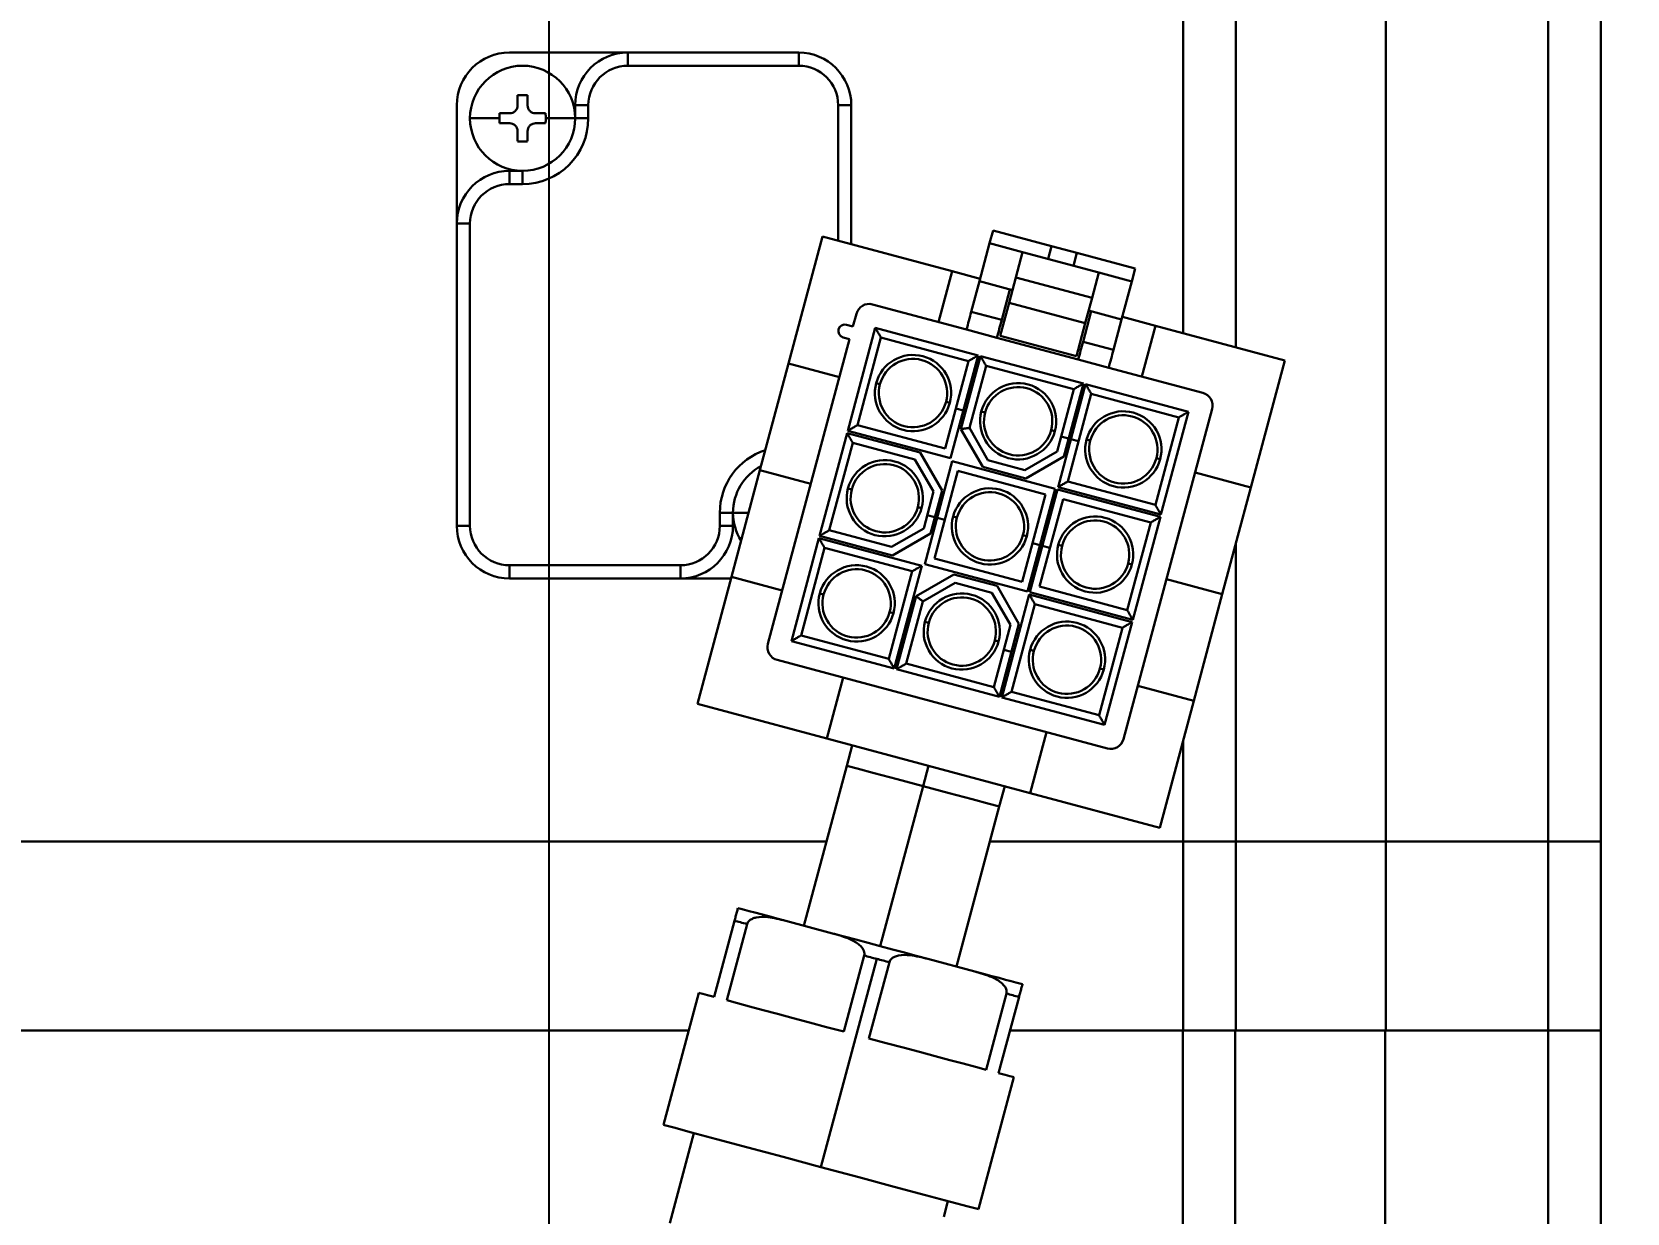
# Model space of a CAD drawing. Header units: millimetres. Extents: x -2601 to 21461, y 11492 to 21077.
# Drawn here: x 8108.9 to 8169.6, y 15009.1 to 15054 of the extents above; entities that cross this region are included whole.
import ezdxf

# ---------------------------------------------------------------- set-up
doc = ezdxf.new("R2010")
doc.units = ezdxf.units.MM
doc.header["$PDSIZE"] = -1
doc.styles.get("Standard").update_dxf_attribs({"font": ''})
doc.styles.get('Standard').set_extended_font_data('HYSWLongFangSong')
doc.dimstyles.new('ISO-25', dxfattribs={"dimscale": 25, "dimtxt": 3.5, "dimasz": 1.6, "dimexe": 1.25, "dimexo": 0.625, "dimtad": 1, "dimdec": 0, "dimzin": 9, "dimdsep": 46, "dimtxsty": 'Standard', "dimcen": 2.5, "dimadec": 0, "dimazin": 2, "dimtfac": 1, "dimtdec": 0, "dimtofl": 0, "dimtmove": 0, "dimatfit": 3, "dimfxl": 1, "dimarcsym": 0})

# ---------------------------------------------------------------- blocks, each defined once
blk = doc.blocks.new('*D19')
at = {"color": 0, "lineweight": -2}
for p, q in [((8128.608, 15343.901), (8128.608, 14572.923)), ((7775.141, 15052.622), (7775.141, 14572.923)), ((7815.141, 14604.173), (8088.608, 14604.173))]:
    blk.add_line(p, q, dxfattribs=at)
at = {"color": 0}
for points in [[(7815.141, 14610.84), (7815.141, 14597.506), (7775.141, 14604.173)], [(8088.608, 14610.84), (8088.608, 14597.506), (8128.608, 14604.173)]]:
    blk.add_solid(points, dxfattribs=at)
at = {"layer": 'Defpoints', "color": 0}
for p in [(8128.608, 15359.526), (7775.141, 15068.247), (8128.608, 14604.173)]:
    blk.add_point(p, dxfattribs=at)
at = {"color": 0, "insert": (7951.874, 14663.548), "char_height": 87.5, "attachment_point": 5}
blk.add_mtext('353', dxfattribs=at)
blk = doc.blocks.new('*D20')
at = {"color": 0, "lineweight": -2}
for p, q in [((8128.608, 15343.901), (8128.608, 14298.559)), ((7561.107, 14467.29), (7561.107, 14298.559)), ((7601.107, 14329.809), (8088.608, 14329.809))]:
    blk.add_line(p, q, dxfattribs=at)
at = {"color": 0}
for points in [[(7601.107, 14336.476), (7601.107, 14323.143), (7561.107, 14329.809)], [(8088.608, 14336.476), (8088.608, 14323.143), (8128.608, 14329.809)]]:
    blk.add_solid(points, dxfattribs=at)
at = {"layer": 'Defpoints', "color": 0}
for p in [(8128.608, 15359.526), (7561.107, 14482.915), (8128.608, 14329.809)]:
    blk.add_point(p, dxfattribs=at)
at = {"color": 0, "insert": (7844.857, 14389.184), "char_height": 87.5, "attachment_point": 5}
blk.add_mtext('568', dxfattribs=at)
blk = doc.blocks.new('*D21')
at = {"color": 0, "lineweight": -2}
for p, q in [((8128.608, 15343.901), (8128.608, 14457.045)), ((7716.929, 15275.614), (7716.929, 14457.045)), ((8088.608, 14488.295), (7756.929, 14488.295))]:
    blk.add_line(p, q, dxfattribs=at)
at = {"color": 0}
for points in [[(7756.929, 14494.962), (7756.929, 14481.628), (7716.929, 14488.295)], [(8088.608, 14494.962), (8088.608, 14481.628), (8128.608, 14488.295)]]:
    blk.add_solid(points, dxfattribs=at)
at = {"layer": 'Defpoints', "color": 0}
for p in [(8128.608, 15359.526), (7716.929, 15291.239), (7716.929, 14488.295)]:
    blk.add_point(p, dxfattribs=at)
at = {"color": 0, "insert": (7922.768, 14547.67), "char_height": 87.5, "attachment_point": 5}
blk.add_mtext('412', dxfattribs=at)
blk = doc.blocks.new('*D22')
at = {"color": 0, "lineweight": -2}
for p, q in [((8128.608, 15343.901), (8128.608, 14146.744)), ((6714.113, 15084.018), (6714.113, 14146.744)), ((8088.608, 14177.994), (6754.113, 14177.994))]:
    blk.add_line(p, q, dxfattribs=at)
at = {"color": 0}
for points in [[(6754.113, 14184.661), (6754.113, 14171.327), (6714.113, 14177.994)], [(8088.608, 14184.661), (8088.608, 14171.327), (8128.608, 14177.994)]]:
    blk.add_solid(points, dxfattribs=at)
at = {"layer": 'Defpoints', "color": 0}
for p in [(8128.608, 15359.526), (6714.113, 15099.643), (6714.113, 14177.994)]:
    blk.add_point(p, dxfattribs=at)
at = {"color": 0, "insert": (7421.36, 14237.369), "char_height": 87.5, "attachment_point": 5}
blk.add_mtext('1423', dxfattribs=at)
blk = doc.blocks.new('*D27')
at = {"color": 0, "lineweight": -2}
for p, q in [((8144.233, 15359.526), (8786.736, 15359.526)), ((8755.486, 15319.526), (8755.486, 14835.026)), ((8360.732, 14795.026), (8786.736, 14795.026))]:
    blk.add_line(p, q, dxfattribs=at)
at = {"color": 0}
for points in [[(8748.82, 15319.526), (8762.153, 15319.526), (8755.486, 15359.526)], [(8748.82, 14835.026), (8762.153, 14835.026), (8755.486, 14795.026)]]:
    blk.add_solid(points, dxfattribs=at)
at = {"layer": 'Defpoints', "color": 0}
for p in [(8128.608, 15359.526), (8345.107, 14795.026), (8755.486, 14795.026)]:
    blk.add_point(p, dxfattribs=at)
at = {"color": 0, "insert": (8696.111, 15077.276), "char_height": 87.5, "attachment_point": 5, "rotation": 90}
blk.add_mtext('564', dxfattribs=at)

msp = doc.modelspace()

# ---------------------------------------------------------------- linework, layer by layer
at = {"color": 161, "lineweight": 30, "true_color": 0x67adff}
for p, q in [((8166.608, 15023.226), (8166.608, 15121.469)), ((8168.608, 15121.741), (8168.608, 15023.226)), ((8160.428, 15120.364), (8160.428, 15023.226)), ((8154.727, 15115.746), (8154.727, 15042.017)), ((8152.728, 15042.553), (8152.728, 15111.835)), ((8131.607, 15053.226), (8127.108, 15053.226)), ((8131.607, 15053.226), (8131.607, 15052.726)), ((8131.607, 15053.226), (8138.108, 15053.226)), ((8138.108, 15052.726), (8138.108, 15053.226)), ((8138.108, 15052.726), (8131.607, 15052.726)), ((8125.108, 15051.226), (8125.108, 15046.726)), ((8127.417, 15051.216), (8127.417, 15051.602)), ((8127.798, 15051.602), (8127.798, 15051.216)), ((8130.107, 15051.226), (8129.608, 15051.226)), ((8129.608, 15050.726), (8129.608, 15051.226)), ((8130.107, 15051.226), (8130.107, 15050.726)), ((8140.108, 15051.226), (8139.607, 15051.226)), ((8139.607, 15046.068), (8139.607, 15051.226)), ((8140.108, 15051.226), (8140.108, 15045.934)), ((8126.728, 15050.726), (8125.607, 15050.726)), ((8126.731, 15050.916), (8127.118, 15050.916)), ((8127.118, 15050.536), (8126.731, 15050.536)), ((8128.484, 15050.916), (8128.097, 15050.916)), ((8128.097, 15050.536), (8128.484, 15050.536)), ((8128.487, 15050.726), (8129.608, 15050.726)), ((8129.608, 15050.726), (8130.107, 15050.726)), ((8127.417, 15049.85), (8127.417, 15050.236)), ((8127.798, 15050.236), (8127.798, 15049.85)), ((8127.108, 15048.726), (8127.108, 15048.226)), ((8127.108, 15048.726), (8127.608, 15048.726)), ((8127.608, 15048.226), (8127.608, 15048.726)), ((8127.608, 15048.226), (8127.108, 15048.226)), ((8125.607, 15046.726), (8125.108, 15046.726)), ((8125.108, 15035.226), (8125.108, 15046.726)), ((8125.607, 15046.726), (8125.607, 15035.226)), ((8145.497, 15046.457), (8145.368, 15045.974)), ((8145.497, 15046.457), (8147.718, 15045.862)), ((8139.016, 15046.227), (8137.722, 15041.397)), ((8139.016, 15046.227), (8143.942, 15044.907)), ((8144.979, 15044.526), (8145.368, 15045.974)), ((8146.623, 15045.638), (8145.368, 15045.974)), ((8146.623, 15045.638), (8146.364, 15044.672)), ((8146.623, 15045.638), (8149.521, 15044.862)), ((8147.718, 15045.862), (8147.589, 15045.379)), ((8147.718, 15045.862), (8148.684, 15045.603)), ((8148.555, 15045.12), (8148.684, 15045.603)), ((8148.684, 15045.603), (8150.906, 15045.008)), ((8143.942, 15044.907), (8143.425, 15042.975)), ((8143.942, 15044.907), (8145.005, 15044.622)), ((8144.669, 15043.366), (8144.979, 15044.526)), ((8144.979, 15044.526), (8146.235, 15044.189)), ((8146.364, 15044.672), (8146.105, 15043.706)), ((8146.364, 15044.672), (8149.262, 15043.896)), ((8149.262, 15043.896), (8149.521, 15044.862)), ((8150.776, 15044.525), (8149.521, 15044.862)), ((8150.388, 15043.076), (8150.776, 15044.525)), ((8150.906, 15045.008), (8150.776, 15044.525)), ((8146.138, 15044.215), (8145.828, 15043.056)), ((8149.262, 15043.896), (8149.003, 15042.93)), ((8140.171, 15042.811), (8140.301, 15043.294)), ((8140.913, 15043.648), (8144.487, 15042.69)), ((8144.669, 15043.366), (8145.828, 15043.056)), ((8146.105, 15043.706), (8145.769, 15042.45)), ((8146.105, 15043.706), (8149.003, 15042.93)), ((8148.919, 15042.228), (8149.229, 15043.387)), ((8149.133, 15043.413), (8150.388, 15043.076)), ((8140.171, 15042.811), (8139.93, 15042.876)), ((8139.973, 15038.843), (8141.021, 15042.755)), ((8141.021, 15042.755), (8144.933, 15041.706)), ((8145.647, 15042.38), (8144.487, 15042.69)), ((8148.667, 15041.674), (8149.003, 15042.93)), ((8150.388, 15043.076), (8150.078, 15041.917)), ((8150.414, 15043.173), (8151.67, 15042.836)), ((8151.67, 15042.836), (8151.152, 15040.904)), ((8151.67, 15042.836), (8156.596, 15041.516)), ((8136.937, 15030.737), (8140.042, 15042.328)), ((8139.801, 15042.393), (8140.042, 15042.328)), ((8141.233, 15042.387), (8140.34, 15039.055)), ((8144.566, 15041.494), (8141.233, 15042.387)), ((8145.647, 15042.38), (8148.737, 15041.552)), ((8145.769, 15042.45), (8148.667, 15041.674)), ((8148.919, 15042.228), (8150.078, 15041.917)), ((8137.722, 15041.397), (8136.635, 15037.34)), ((8137.722, 15041.397), (8139.654, 15040.88)), ((8143.672, 15038.162), (8144.566, 15041.494)), ((8144.933, 15041.706), (8143.885, 15037.794)), ((8144.276, 15038.907), (8145.02, 15041.683)), ((8145.02, 15041.683), (8148.932, 15040.635)), ((8149.897, 15041.241), (8148.737, 15041.552)), ((8156.596, 15041.516), (8155.302, 15036.687)), ((8145.232, 15041.316), (8144.598, 15038.949)), ((8148.564, 15040.423), (8145.232, 15041.316)), ((8149.897, 15041.241), (8153.47, 15040.283)), ((8141.052, 15040.65), (8141.197, 15040.611)), ((8147.93, 15038.056), (8148.564, 15040.423)), ((8147.971, 15036.7), (8149.019, 15040.612)), ((8148.932, 15040.635), (8148.188, 15037.859)), ((8149.231, 15040.244), (8148.338, 15036.912)), ((8149.019, 15040.612), (8152.931, 15039.563)), ((8152.564, 15039.351), (8149.231, 15040.244)), ((8143.854, 15039.899), (8143.709, 15039.938)), ((8144.083, 15039.693), (8144.372, 15039.615)), ((8145.051, 15039.578), (8145.196, 15039.54)), ((8153.824, 15039.671), (8150.459, 15027.114)), ((8152.931, 15039.563), (8151.883, 15035.651)), ((8140.34, 15039.055), (8143.672, 15038.162)), ((8151.67, 15036.019), (8152.564, 15039.351)), ((8138.901, 15034.844), (8139.949, 15038.756)), ((8140.161, 15038.388), (8139.269, 15035.056)), ((8139.949, 15038.756), (8142.726, 15038.012)), ((8143.885, 15037.794), (8139.973, 15038.843)), ((8142.528, 15037.754), (8140.161, 15038.388)), ((8144.276, 15038.907), (8145.107, 15037.467)), ((8145.305, 15037.725), (8144.598, 15038.949)), ((8147.852, 15038.828), (8147.707, 15038.867)), ((8148.082, 15038.621), (8148.372, 15038.544)), ((8148.458, 15038.52), (8148.748, 15038.443)), ((8149.05, 15038.507), (8149.195, 15038.468)), ((8142.528, 15037.754), (8143.235, 15036.53)), ((8143.557, 15036.572), (8142.726, 15038.012)), ((8147.93, 15038.056), (8146.706, 15037.349)), ((8146.748, 15037.027), (8148.188, 15037.859)), ((8151.851, 15037.756), (8151.706, 15037.795)), ((8135.548, 15033.283), (8136.635, 15037.34)), ((8136.635, 15037.34), (8138.567, 15036.823)), ((8142.9, 15033.772), (8143.948, 15037.684)), ((8144.161, 15037.317), (8143.268, 15033.984)), ((8143.948, 15037.684), (8147.86, 15036.636)), ((8147.493, 15036.424), (8144.161, 15037.317)), ((8146.748, 15037.027), (8145.107, 15037.467)), ((8145.305, 15037.725), (8146.706, 15037.349)), ((8153.177, 15037.256), (8155.302, 15036.687)), ((8139.981, 15036.651), (8140.126, 15036.612)), ((8142.86, 15035.129), (8143.235, 15036.53)), ((8143.557, 15036.572), (8143.117, 15034.931)), ((8147.86, 15036.636), (8146.812, 15032.724)), ((8146.899, 15032.701), (8147.947, 15036.613)), ((8147.947, 15036.613), (8151.859, 15035.565)), ((8151.883, 15035.651), (8147.971, 15036.7)), ((8148.338, 15036.912), (8151.67, 15036.019)), ((8155.302, 15036.687), (8154.215, 15032.63)), ((8142.782, 15035.9), (8142.637, 15035.939)), ((8146.6, 15033.091), (8147.493, 15036.424)), ((8148.159, 15036.245), (8147.266, 15032.913)), ((8151.492, 15035.352), (8148.159, 15036.245)), ((8135.107, 15035.226), (8135.107, 15035.726)), ((8135.608, 15035.726), (8135.107, 15035.726)), ((8135.608, 15035.726), (8135.608, 15035.226)), ((8136.202, 15035.726), (8135.608, 15035.726)), ((8142.996, 15035.636), (8143.286, 15035.558)), ((8143.372, 15035.535), (8143.662, 15035.457)), ((8143.979, 15035.579), (8144.124, 15035.541)), ((8150.599, 15032.02), (8151.492, 15035.352)), ((8151.859, 15035.565), (8150.811, 15031.653)), ((8125.108, 15035.226), (8125.607, 15035.226)), ((8135.107, 15035.226), (8135.608, 15035.226)), ((8137.83, 15030.845), (8138.878, 15034.757)), ((8138.878, 15034.757), (8142.79, 15033.709)), ((8141.677, 15034.1), (8138.901, 15034.844)), ((8139.269, 15035.056), (8141.635, 15034.422)), ((8142.86, 15035.129), (8141.635, 15034.422)), ((8141.677, 15034.1), (8143.117, 15034.931)), ((8146.781, 15034.829), (8146.636, 15034.868)), ((8139.09, 15034.389), (8138.197, 15031.057)), ((8142.423, 15033.496), (8139.09, 15034.389)), ((8146.995, 15034.565), (8147.284, 15034.487)), ((8147.371, 15034.464), (8147.661, 15034.386)), ((8147.979, 15034.508), (8148.124, 15034.469)), ((8154.727, 15034.542), (8154.727, 15023.226)), ((8127.108, 15033.726), (8127.108, 15033.226)), ((8127.108, 15033.726), (8133.608, 15033.726)), ((8133.608, 15033.226), (8133.608, 15033.726)), ((8141.529, 15030.164), (8142.423, 15033.496)), ((8142.79, 15033.709), (8141.742, 15029.797)), ((8146.812, 15032.724), (8142.9, 15033.772)), ((8143.268, 15033.984), (8146.6, 15033.091)), ((8150.78, 15033.757), (8150.635, 15033.796)), ((8133.608, 15033.226), (8127.108, 15033.226)), ((8133.608, 15033.226), (8135.533, 15033.226)), ((8134.254, 15028.454), (8135.548, 15033.283)), ((8137.48, 15032.766), (8135.548, 15033.283)), ((8144.012, 15033.381), (8142.572, 15032.55)), ((8142.83, 15032.352), (8144.055, 15033.059)), ((8144.012, 15033.381), (8145.653, 15032.941)), ((8145.455, 15032.684), (8144.055, 15033.059)), ((8146.484, 15031.501), (8145.653, 15032.941)), ((8147.266, 15032.913), (8150.599, 15032.02)), ((8152.09, 15033.199), (8154.215, 15032.63)), ((8138.909, 15032.652), (8139.054, 15032.613)), ((8141.828, 15029.773), (8142.572, 15032.55)), ((8142.83, 15032.352), (8142.196, 15029.985)), ((8145.455, 15032.684), (8146.162, 15031.459)), ((8145.828, 15028.702), (8146.876, 15032.614)), ((8146.876, 15032.614), (8150.788, 15031.566)), ((8150.811, 15031.653), (8146.899, 15032.701)), ((8153.128, 15028.573), (8154.215, 15032.63)), ((8141.71, 15031.901), (8141.565, 15031.94)), ((8147.088, 15032.246), (8146.195, 15028.914)), ((8150.42, 15031.353), (8147.088, 15032.246)), ((8142.908, 15031.58), (8143.053, 15031.542)), ((8145.528, 15029.093), (8146.162, 15031.459)), ((8146.484, 15031.501), (8145.74, 15028.725)), ((8149.527, 15028.021), (8150.42, 15031.353)), ((8150.788, 15031.566), (8149.74, 15027.654)), ((8141.742, 15029.797), (8137.83, 15030.845)), ((8138.197, 15031.057), (8141.529, 15030.164)), ((8145.709, 15030.83), (8145.564, 15030.869)), ((8146.197, 15030.43), (8145.908, 15030.508)), ((8146.907, 15030.509), (8147.052, 15030.47)), ((8149.847, 15026.76), (8137.29, 15030.125)), ((8142.196, 15029.985), (8145.528, 15029.093)), ((8139.18, 15027.134), (8139.801, 15029.452)), ((8145.74, 15028.725), (8141.828, 15029.773)), ((8149.708, 15029.758), (8149.563, 15029.797)), ((8149.74, 15027.654), (8145.828, 15028.702)), ((8146.195, 15028.914), (8149.527, 15028.021)), ((8153.128, 15028.573), (8151.003, 15029.142)), ((8139.18, 15027.134), (8134.254, 15028.454)), ((8151.834, 15023.743), (8153.128, 15028.573)), ((8146.908, 15025.063), (8139.18, 15027.134)), ((8140.146, 15026.875), (8139.939, 15026.102)), ((8146.908, 15025.063), (8147.529, 15027.382)), ((8152.728, 15023.226), (8152.728, 15027.078)), ((8139.939, 15026.102), (8138.308, 15020.017)), ((8142.837, 15025.326), (8143.044, 15026.099)), ((8141.206, 15019.24), (8142.837, 15025.326)), ((8145.735, 15024.549), (8145.942, 15025.322)), ((8151.834, 15023.743), (8146.908, 15025.063)), ((8144.104, 15018.464), (8145.735, 15024.549)), ((8139.168, 15023.226), (8104.488, 15023.226)), ((8152.728, 15023.226), (8145.38, 15023.226)), ((8152.728, 15016.026), (8152.728, 15023.226)), ((8154.727, 15023.226), (8152.728, 15023.226)), ((8154.727, 15023.226), (8154.727, 15016.026)), ((8160.428, 15023.226), (8154.727, 15023.226)), ((8160.428, 15023.226), (8160.428, 15016.026)), ((8166.608, 15023.226), (8160.428, 15023.226)), ((8166.608, 15016.026), (8166.608, 15023.226)), ((8168.608, 15023.226), (8166.608, 15023.226)), ((8168.608, 15023.226), (8168.608, 15016.026)), ((8134.891, 15017.309), (8135.668, 15020.207)), ((8139.391, 15019.727), (8137.612, 15020.203)), ((8136.146, 15020.079), (8135.37, 15017.181)), ((8141.077, 15018.758), (8138.955, 15010.837)), ((8139.821, 15015.988), (8140.598, 15018.886)), ((8141.556, 15018.629), (8140.779, 15015.731)), ((8144.8, 15018.278), (8143.022, 15018.754)), ((8134.312, 15017.464), (8132.966, 15012.442)), ((8145.231, 15014.539), (8146.007, 15017.436)), ((8146.486, 15017.308), (8145.709, 15014.41)), ((8133.926, 15016.026), (8104.488, 15016.026)), ((8133.926, 15016.026), (8104.507, 15016.026)), ((8152.728, 15016.026), (8146.142, 15016.026)), ((8152.708, 15016.026), (8146.142, 15016.026)), ((8152.708, 15002.026), (8152.708, 15016.026)), ((8154.707, 15016.026), (8152.708, 15016.026)), ((8152.728, 15016.026), (8154.727, 15016.026)), ((8154.707, 15016.026), (8154.707, 15002.026)), ((8154.727, 15016.026), (8160.428, 15016.026)), ((8160.407, 15016.026), (8160.407, 14997.026)), ((8166.608, 15016.026), (8160.428, 15016.026)), ((8166.608, 15016.026), (8168.608, 15016.026)), ((8166.608, 14997.026), (8166.608, 15016.026)), ((8168.608, 15016.026), (8168.608, 14997.026)), ((8144.943, 15009.232), (8146.289, 15014.255)), ((8133.208, 15008.709), (8134.125, 15012.131)), ((8143.784, 15009.543), (8143.623, 15008.942))]:
    msp.add_line(p, q, dxfattribs=at)
at = {"color": 161, "lineweight": 30, "true_color": 0x67adff, "flags": 128}
for points in [[(8142.837, 15025.326), (8141.846, 15025.591), (8140.974, 15025.825), (8140.327, 15025.998), (8139.983, 15026.09), (8139.939, 15026.102)], [(8145.735, 15024.549), (8145.691, 15024.561), (8145.347, 15024.653), (8144.7, 15024.827), (8143.828, 15025.06), (8142.837, 15025.326)], [(8136.146, 15020.079), (8136.079, 15020.097), (8136.014, 15020.114), (8135.951, 15020.131), (8135.89, 15020.147), (8135.832, 15020.163), (8135.775, 15020.178), (8135.72, 15020.193), (8135.668, 15020.207)], [(8137.612, 15020.203), (8137.275, 15020.294), (8136.966, 15020.377), (8136.686, 15020.452), (8136.438, 15020.518), (8136.224, 15020.576), (8136.045, 15020.623), (8135.902, 15020.662), (8135.797, 15020.69)], [(8143.022, 15018.754), (8142.579, 15018.873), (8142.127, 15018.994), (8141.668, 15019.117), (8141.206, 15019.24), (8140.744, 15019.364), (8140.285, 15019.487), (8139.833, 15019.608), (8139.391, 15019.727)], [(8141.556, 15018.629), (8141.496, 15018.645), (8141.436, 15018.661), (8141.376, 15018.677), (8141.316, 15018.693), (8141.257, 15018.709), (8141.197, 15018.725), (8141.137, 15018.741), (8141.077, 15018.758)], [(8146.615, 15017.791), (8146.51, 15017.819), (8146.367, 15017.858), (8146.189, 15017.905), (8145.975, 15017.963), (8145.727, 15018.029), (8145.447, 15018.104), (8145.137, 15018.187), (8144.8, 15018.278)], [(8134.891, 15017.309), (8134.64, 15017.376), (8134.458, 15017.425), (8134.348, 15017.455), (8134.312, 15017.464)], [(8139.821, 15015.988), (8139.164, 15016.164), (8138.52, 15016.337), (8137.898, 15016.503), (8137.306, 15016.662), (8136.751, 15016.811), (8136.239, 15016.948), (8135.776, 15017.072), (8135.37, 15017.181)], [(8145.231, 15014.539), (8144.824, 15014.648), (8144.362, 15014.771), (8143.85, 15014.909), (8143.295, 15015.057), (8142.703, 15015.216), (8142.081, 15015.383), (8141.437, 15015.555), (8140.779, 15015.731)], [(8146.289, 15014.255), (8146.253, 15014.265), (8146.142, 15014.294), (8145.961, 15014.343), (8145.709, 15014.41)], [(8132.966, 15012.442), (8133.009, 15012.43), (8133.355, 15012.337), (8134.026, 15012.158), (8134.983, 15011.901), (8136.171, 15011.583), (8137.521, 15011.221), (8138.955, 15010.837)], [(8138.955, 15010.837), (8140.388, 15010.453), (8141.738, 15010.091), (8142.926, 15009.773), (8143.883, 15009.516), (8144.554, 15009.337), (8144.9, 15009.244), (8144.943, 15009.232)]]:
    msp.add_lwpolyline(points, dxfattribs=at)
at = {"color": 161, "lineweight": 30, "true_color": 0x67adff}
for centre, radius, start, end in [((8181.108, 15022.526), 100, 116.33116, 180), ((8127.108, 15051.226), 2, 90, 180), ((8131.608, 15051.226), 2, 90, 180), ((8138.108, 15051.226), 2, 0, 90), ((8127.608, 15050.726), 2, 90, 180), ((8127.608, 15050.726), 2, 0, 90), ((8131.608, 15051.226), 1.5, 90, 180), ((8138.108, 15051.226), 1.5, 0, 90), ((8127.608, 15045.375), 6.229, 88.25192, 91.74808), ((8127.608, 15050.726), 2, 180, 270), ((8139.317, 15050.631), 12.589, 178.70486, 179.56966), ((8139.317, 15050.82), 12.589, 180.43034, 181.29514), ((8127.608, 15050.726), 2, 270, 0), ((8127.608, 15050.726), 2.5, 270, 0), ((8119.045, 15050.678), 9.442, 0.28622, 1.43926), ((8119.045, 15050.773), 9.442, 358.56074, 359.71378), ((8127.606, 15056.015), 6.169, 268.24579, 270.01321), ((8127.609, 15055.975), 6.129, 269.98543, 271.75994), ((8127.108, 15046.726), 2, 90, 180), ((8127.108, 15046.726), 1.5, 90, 180), ((8140.784, 15043.165), 0.5, 75, 165), ((8004.926, 15080.453), 144.58, 344.85948, 345.13689), ((8139.865, 15042.635), 0.25, 75, 255), ((8174.861, 15034.913), 30.153, 164.33311, 165.66327), ((8009.176, 15079.314), 144.58, 344.85948, 345.13689), ((8142.453, 15040.275), 1.45, 75, 165), ((8142.453, 15040.275), 1.3, 75, 165), ((8142.453, 15040.275), 1.3, 345, 75), ((8142.453, 15040.275), 1.45, 345, 75), ((8014.125, 15077.988), 140.656, 344.85561, 345.14076), ((8142.453, 15040.275), 1.45, 165, 255), ((8142.453, 15040.275), 1.3, 165, 255), ((8146.452, 15039.203), 1.45, 75, 165), ((8146.452, 15039.203), 1.3, 75, 165), ((8146.452, 15039.203), 1.3, 345, 75), ((8146.452, 15039.203), 1.45, 345, 75), ((8153.341, 15039.8), 0.5, 345, 75), ((8142.453, 15040.275), 1.45, 255, 345), ((8142.453, 15040.275), 1.3, 255, 345), ((8146.452, 15039.203), 1.45, 165, 255), ((8150.451, 15038.132), 1.45, 75, 165), ((8146.452, 15039.203), 1.3, 165, 255), ((8150.451, 15038.132), 1.3, 75, 165), ((8150.451, 15038.132), 1.3, 345, 75), ((8150.451, 15038.132), 1.45, 345, 75), ((8146.452, 15039.203), 1.45, 255, 345), ((8146.452, 15039.203), 1.3, 255, 345), ((8150.451, 15038.132), 1.45, 165, 255), ((8150.451, 15038.132), 1.3, 165, 255), ((8137.608, 15035.726), 2.5, 107.88119, 180), ((8150.451, 15038.132), 1.45, 255, 345), ((8150.451, 15038.132), 1.3, 255, 345), ((8137.608, 15035.726), 2, 117.73616, 180), ((8141.381, 15036.276), 1.45, 75, 165), ((8141.381, 15036.276), 1.3, 75, 165), ((8141.381, 15036.276), 1.3, 345, 75), ((8141.381, 15036.276), 1.45, 345, 75), ((8141.381, 15036.276), 1.45, 165, 255), ((8141.381, 15036.276), 1.3, 165, 255), ((8145.38, 15035.204), 1.45, 75, 165), ((8145.38, 15035.204), 1.45, 345, 75), ((8141.381, 15036.276), 1.3, 255, 345), ((8145.38, 15035.204), 1.3, 75, 165), ((8145.38, 15035.204), 1.3, 345, 75), ((8137.608, 15035.726), 2, 180, 212.26384), ((8141.381, 15036.276), 1.45, 255, 345), ((8145.38, 15035.204), 1.45, 165, 255), ((8145.38, 15035.204), 1.3, 165, 255), ((8149.379, 15034.133), 1.45, 75, 165), ((8149.379, 15034.133), 1.3, 75, 165), ((8149.379, 15034.133), 1.3, 345, 75), ((8149.379, 15034.133), 1.45, 345, 75), ((8127.108, 15035.226), 2, 180, 270), ((8127.108, 15035.226), 1.5, 180, 270), ((8133.608, 15035.226), 1.5, 270, 0), ((8133.608, 15035.226), 2, 270, 0), ((8145.38, 15035.204), 1.45, 255, 345), ((8145.38, 15035.204), 1.3, 255, 345), ((8149.379, 15034.133), 1.45, 165, 255), ((8149.379, 15034.133), 1.3, 165, 255), ((8140.31, 15032.277), 1.45, 75, 165), ((8140.31, 15032.277), 1.3, 75, 165), ((8140.31, 15032.277), 1.3, 345, 75), ((8140.31, 15032.277), 1.45, 345, 75), ((8149.379, 15034.133), 1.45, 255, 345), ((8149.379, 15034.133), 1.3, 255, 345), ((8140.31, 15032.277), 1.45, 165, 255), ((8140.31, 15032.277), 1.3, 165, 255), ((8144.309, 15031.205), 1.45, 75, 165), ((8144.309, 15031.205), 1.3, 75, 165), ((8144.309, 15031.205), 1.3, 345, 75), ((8144.309, 15031.205), 1.45, 345, 75), ((8140.31, 15032.277), 1.45, 255, 345), ((8140.31, 15032.277), 1.3, 255, 345), ((8144.309, 15031.205), 1.45, 165, 255), ((8144.309, 15031.205), 1.3, 165, 255), ((8148.308, 15030.134), 1.45, 75, 165), ((8148.308, 15030.134), 1.3, 75, 165), ((8148.308, 15030.134), 1.3, 345, 75), ((8148.308, 15030.134), 1.45, 345, 75), ((8137.419, 15030.608), 0.5, 165, 255), ((8144.309, 15031.205), 1.45, 255, 345), ((8144.309, 15031.205), 1.3, 255, 345), ((8148.308, 15030.134), 1.45, 165, 255), ((8148.308, 15030.134), 1.3, 165, 255), ((8148.308, 15030.134), 1.45, 255, 345), ((8148.308, 15030.134), 1.3, 255, 345), ((8149.976, 15027.243), 0.5, 255, 345), ((8142.16, 15023.757), 5.115, 252.22423, 257.77801), ((8071.462, 14738.315), 288.905, 74.94864, 75.04694)]:
    msp.add_arc(centre, radius, start, end, dxfattribs=at)
for points, knots in [([(8127.118, 15050.916), (8127.156, 15050.92), (8127.215, 15050.926), (8127.285, 15050.965), (8127.333, 15051.004), (8127.371, 15051.051), (8127.407, 15051.121), (8127.413, 15051.178), (8127.417, 15051.216)], [0, 0, 0, 0, 0.246022, 0.375912, 0.504649, 0.633301, 0.760803, 1, 1, 1, 1]), ([(8127.798, 15051.216), (8127.802, 15051.177), (8127.808, 15051.118), (8127.847, 15051.048), (8127.887, 15051), (8127.934, 15050.962), (8128.004, 15050.925), (8128.06, 15050.919), (8128.097, 15050.916)], [0, 0, 0, 0, 0.245747, 0.378144, 0.50473, 0.63941, 0.761276, 1, 1, 1, 1]), ([(8127.118, 15050.536), (8127.156, 15050.531), (8127.231, 15050.523), (8127.313, 15050.469), (8127.363, 15050.411), (8127.393, 15050.358), (8127.414, 15050.299), (8127.416, 15050.257), (8127.417, 15050.236)], [0, 0, 0, 0, 0.245005, 0.477834, 0.602508, 0.731041, 0.863625, 1, 1, 1, 1]), ([(8128.097, 15050.536), (8128.063, 15050.532), (8128.008, 15050.528), (8127.938, 15050.492), (8127.888, 15050.453), (8127.847, 15050.404), (8127.809, 15050.334), (8127.802, 15050.274), (8127.798, 15050.236)], [0, 0, 0, 0, 0.221209, 0.348538, 0.493893, 0.62141, 0.753363, 1, 1, 1, 1]), ([(8141.233, 15042.387), (8141.232, 15042.388), (8141.231, 15042.391), (8141.22, 15042.411), (8141.202, 15042.441), (8141.167, 15042.502), (8141.107, 15042.606), (8141.051, 15042.703), (8141.021, 15042.755)], [0, 0, 0, 0, 0.09594, 0.195614, 0.303274, 0.419131, 0.684666, 1, 1, 1, 1]), ([(8144.566, 15041.494), (8144.567, 15041.495), (8144.569, 15041.496), (8144.589, 15041.508), (8144.619, 15041.526), (8144.68, 15041.56), (8144.784, 15041.621), (8144.88, 15041.676), (8144.933, 15041.706)], [0, 0, 0, 0, 0.09605, 0.19581, 0.303344, 0.419403, 0.684801, 1, 1, 1, 1]), ([(8145.232, 15041.316), (8145.231, 15041.317), (8145.23, 15041.319), (8145.218, 15041.339), (8145.2, 15041.369), (8145.167, 15041.43), (8145.105, 15041.535), (8145.05, 15041.631), (8145.02, 15041.683)], [0, 0, 0, 0, 0.096023, 0.195726, 0.303417, 0.419003, 0.684987, 1, 1, 1, 1]), ([(8148.564, 15040.423), (8148.566, 15040.424), (8148.568, 15040.425), (8148.588, 15040.436), (8148.618, 15040.454), (8148.679, 15040.489), (8148.783, 15040.55), (8148.88, 15040.605), (8148.932, 15040.635)], [0, 0, 0, 0, 0.0960003, 0.1957077, 0.3035969, 0.4190633, 0.6849649, 1, 1, 1, 1]), ([(8149.231, 15040.244), (8149.23, 15040.245), (8149.229, 15040.248), (8149.218, 15040.268), (8149.2, 15040.298), (8149.165, 15040.358), (8149.105, 15040.464), (8149.049, 15040.56), (8149.019, 15040.612)], [0, 0, 0, 0, 0.095944, 0.196481, 0.303563, 0.419126, 0.684833, 1, 1, 1, 1]), ([(8152.564, 15039.351), (8152.565, 15039.352), (8152.567, 15039.353), (8152.586, 15039.365), (8152.617, 15039.383), (8152.677, 15039.417), (8152.782, 15039.478), (8152.878, 15039.533), (8152.931, 15039.563)], [0, 0, 0, 0, 0.095919, 0.195645, 0.30353, 0.419008, 0.684935, 1, 1, 1, 1]), ([(8140.34, 15039.055), (8140.339, 15039.054), (8140.336, 15039.053), (8140.317, 15039.042), (8140.286, 15039.024), (8140.226, 15038.989), (8140.121, 15038.929), (8140.025, 15038.873), (8139.973, 15038.843)], [0, 0, 0, 0, 0.095971, 0.196373, 0.303433, 0.419159, 0.684835, 1, 1, 1, 1]), ([(8140.161, 15038.388), (8140.161, 15038.39), (8140.16, 15038.392), (8140.148, 15038.412), (8140.13, 15038.442), (8140.096, 15038.503), (8140.035, 15038.607), (8139.979, 15038.704), (8139.949, 15038.756)], [0, 0, 0, 0, 0.095944, 0.195622, 0.303286, 0.419149, 0.685066, 1, 1, 1, 1]), ([(8144.598, 15038.949), (8144.597, 15038.949), (8144.594, 15038.949), (8144.577, 15038.946), (8144.548, 15038.943), (8144.495, 15038.936), (8144.404, 15038.924), (8144.32, 15038.913), (8144.276, 15038.907)], [0, 0, 0, 0, 0.113801, 0.231187, 0.35283, 0.480594, 0.731406, 1, 1, 1, 1]), ([(8148.338, 15036.912), (8148.337, 15036.911), (8148.335, 15036.91), (8148.315, 15036.898), (8148.284, 15036.881), (8148.224, 15036.846), (8148.119, 15036.785), (8148.023, 15036.73), (8147.971, 15036.7)], [0, 0, 0, 0, 0.095919, 0.195645, 0.30353, 0.419008, 0.684935, 1, 1, 1, 1]), ([(8151.67, 15036.019), (8151.671, 15036.018), (8151.672, 15036.015), (8151.684, 15035.996), (8151.702, 15035.965), (8151.736, 15035.904), (8151.797, 15035.8), (8151.853, 15035.704), (8151.883, 15035.651)], [0, 0, 0, 0, 0.0959541, 0.1957994, 0.3034746, 0.4190444, 0.684989, 1, 1, 1, 1]), ([(8151.492, 15035.352), (8151.493, 15035.353), (8151.495, 15035.355), (8151.515, 15035.366), (8151.546, 15035.383), (8151.606, 15035.419), (8151.711, 15035.479), (8151.807, 15035.534), (8151.859, 15035.565)], [0, 0, 0, 0, 0.095908, 0.196593, 0.303281, 0.419037, 0.68478, 1, 1, 1, 1]), ([(8139.09, 15034.389), (8139.089, 15034.391), (8139.088, 15034.393), (8139.076, 15034.413), (8139.059, 15034.443), (8139.024, 15034.504), (8138.963, 15034.608), (8138.908, 15034.705), (8138.878, 15034.757)], [0, 0, 0, 0, 0.095948, 0.195786, 0.303217, 0.419084, 0.68501, 1, 1, 1, 1]), ([(8139.269, 15035.056), (8139.268, 15035.055), (8139.265, 15035.054), (8139.245, 15035.043), (8139.215, 15035.025), (8139.155, 15034.99), (8139.05, 15034.93), (8138.953, 15034.874), (8138.901, 15034.844)], [0, 0, 0, 0, 0.095985, 0.196669, 0.303331, 0.419074, 0.684788, 1, 1, 1, 1]), ([(8142.423, 15033.496), (8142.424, 15033.497), (8142.426, 15033.499), (8142.446, 15033.51), (8142.476, 15033.528), (8142.537, 15033.562), (8142.641, 15033.623), (8142.738, 15033.679), (8142.79, 15033.709)], [0, 0, 0, 0, 0.095919, 0.195645, 0.30353, 0.419008, 0.684935, 1, 1, 1, 1]), ([(8142.572, 15032.55), (8142.607, 15032.523), (8142.674, 15032.472), (8142.747, 15032.415), (8142.79, 15032.383), (8142.813, 15032.365), (8142.827, 15032.354), (8142.829, 15032.353), (8142.83, 15032.352)], [0, 0, 0, 0, 0.263913, 0.519762, 0.647236, 0.768815, 0.886227, 1, 1, 1, 1]), ([(8147.088, 15032.246), (8147.087, 15032.248), (8147.085, 15032.25), (8147.074, 15032.27), (8147.056, 15032.3), (8147.022, 15032.361), (8146.961, 15032.465), (8146.906, 15032.562), (8146.876, 15032.614)], [0, 0, 0, 0, 0.096018, 0.195717, 0.303403, 0.418985, 0.684957, 1, 1, 1, 1]), ([(8150.599, 15032.02), (8150.6, 15032.019), (8150.601, 15032.016), (8150.613, 15031.997), (8150.631, 15031.966), (8150.664, 15031.906), (8150.726, 15031.801), (8150.781, 15031.705), (8150.811, 15031.653)], [0, 0, 0, 0, 0.0959541, 0.1957994, 0.3034746, 0.4190444, 0.684989, 1, 1, 1, 1]), ([(8150.42, 15031.353), (8150.421, 15031.354), (8150.424, 15031.356), (8150.444, 15031.367), (8150.474, 15031.384), (8150.534, 15031.42), (8150.639, 15031.48), (8150.736, 15031.535), (8150.788, 15031.566)], [0, 0, 0, 0, 0.09599, 0.196666, 0.303344, 0.41909, 0.684809, 1, 1, 1, 1]), ([(8138.197, 15031.057), (8138.196, 15031.056), (8138.194, 15031.055), (8138.174, 15031.043), (8138.143, 15031.026), (8138.083, 15030.991), (8137.978, 15030.93), (8137.882, 15030.875), (8137.83, 15030.845)], [0, 0, 0, 0, 0.095919, 0.195645, 0.30353, 0.419008, 0.684935, 1, 1, 1, 1]), ([(8141.529, 15030.164), (8141.53, 15030.163), (8141.531, 15030.16), (8141.543, 15030.141), (8141.561, 15030.11), (8141.595, 15030.05), (8141.656, 15029.945), (8141.712, 15029.849), (8141.742, 15029.797)], [0, 0, 0, 0, 0.0959541, 0.1957994, 0.3034746, 0.4190444, 0.684989, 1, 1, 1, 1]), ([(8142.196, 15029.985), (8142.195, 15029.985), (8142.192, 15029.983), (8142.173, 15029.972), (8142.143, 15029.954), (8142.081, 15029.92), (8141.977, 15029.859), (8141.881, 15029.803), (8141.828, 15029.773)], [0, 0, 0, 0, 0.095989, 0.195695, 0.303145, 0.419131, 0.685002, 1, 1, 1, 1]), ([(8145.528, 15029.093), (8145.529, 15029.091), (8145.531, 15029.089), (8145.542, 15029.069), (8145.559, 15029.038), (8145.594, 15028.978), (8145.655, 15028.874), (8145.71, 15028.777), (8145.74, 15028.725)], [0, 0, 0, 0, 0.096023, 0.196562, 0.303427, 0.419012, 0.685141, 1, 1, 1, 1]), ([(8146.195, 15028.914), (8146.194, 15028.913), (8146.192, 15028.912), (8146.171, 15028.9), (8146.141, 15028.883), (8146.081, 15028.848), (8145.976, 15028.787), (8145.88, 15028.732), (8145.828, 15028.702)], [0, 0, 0, 0, 0.095932, 0.195942, 0.303431, 0.418925, 0.68489, 1, 1, 1, 1]), ([(8149.527, 15028.021), (8149.528, 15028.02), (8149.529, 15028.017), (8149.541, 15027.998), (8149.559, 15027.967), (8149.593, 15027.907), (8149.654, 15027.802), (8149.71, 15027.706), (8149.74, 15027.654)], [0, 0, 0, 0, 0.09594, 0.1956134, 0.3032728, 0.4191298, 0.6850353, 1, 1, 1, 1]), ([(8135.668, 15020.207), (8135.675, 15020.233), (8135.69, 15020.291), (8135.713, 15020.377), (8135.736, 15020.461), (8135.769, 15020.581), (8135.794, 15020.681), (8135.796, 15020.687), (8135.797, 15020.69)], [0, 0, 0, 0, 0.0453187, 0.1004077, 0.173191, 0.2686956, 0.549227, 1, 1, 1, 1]), ([(8136.146, 15020.079), (8136.156, 15020.104), (8136.177, 15020.16), (8136.249, 15020.233), (8136.356, 15020.295), (8136.588, 15020.362), (8137.022, 15020.352), (8137.387, 15020.26), (8137.612, 15020.203)], [0, 0, 0, 0, 0.045279, 0.10044, 0.173194, 0.268898, 0.549208, 1, 1, 1, 1]), ([(8140.598, 15018.886), (8140.603, 15018.913), (8140.612, 15018.972), (8140.587, 15019.071), (8140.525, 15019.178), (8140.357, 15019.351), (8139.977, 15019.561), (8139.614, 15019.664), (8139.391, 15019.727)], [0, 0, 0, 0, 0.045325, 0.100404, 0.173196, 0.268834, 0.549246, 1, 1, 1, 1]), ([(8141.556, 15018.629), (8141.565, 15018.655), (8141.587, 15018.711), (8141.658, 15018.784), (8141.765, 15018.846), (8141.997, 15018.912), (8142.431, 15018.903), (8142.797, 15018.811), (8143.022, 15018.754)], [0, 0, 0, 0, 0.04532, 0.100415, 0.173163, 0.268645, 0.549327, 1, 1, 1, 1]), ([(8146.007, 15017.436), (8146.012, 15017.463), (8146.021, 15017.523), (8145.996, 15017.622), (8145.934, 15017.729), (8145.767, 15017.902), (8145.386, 15018.112), (8145.023, 15018.214), (8144.8, 15018.278)], [0, 0, 0, 0, 0.045299, 0.100427, 0.173229, 0.268863, 0.549133, 1, 1, 1, 1]), ([(8146.486, 15017.308), (8146.493, 15017.334), (8146.509, 15017.392), (8146.532, 15017.478), (8146.554, 15017.563), (8146.586, 15017.683), (8146.614, 15017.782), (8146.615, 15017.788), (8146.615, 15017.791)], [0, 0, 0, 0, 0.0453037, 0.1004075, 0.1731922, 0.2686652, 0.5492189, 1, 1, 1, 1])]:
    msp.add_open_spline(points, degree=3, knots=knots, dxfattribs=at)

# ---------------------------------------------------------------- dimensions: what is measured, and where the dimension line sits
dim = msp.add_linear_dim(base=(6714.113, 14177.994), p1=(8128.608, 15359.526), p2=(6714.113, 15099.643), text='1423', dimstyle='ISO-25')
dim.commit()
dim.dimension.update_dxf_attribs({"geometry": '*D22', "text_midpoint": (7421.36, 14237.369)})
dim = msp.add_linear_dim(base=(8128.608, 14329.809), p1=(7561.107, 14482.915), p2=(8128.608, 15359.526), dimstyle='ISO-25')
dim.commit()
dim.dimension.update_dxf_attribs({"geometry": '*D20', "text_midpoint": (7844.857, 14329.809), "dimtype": 160})
for base, p1, p2, picture, middle in [((7716.929, 14488.295), (8128.608, 15359.526), (7716.929, 15291.239), '*D21', (7922.768, 14547.67)), ((8128.608, 14604.173), (7775.141, 15068.247), (8128.608, 15359.526), '*D19', (7951.874, 14663.548))]:
    dim = msp.add_linear_dim(base=base, p1=p1, p2=p2, dimstyle='ISO-25')
    dim.commit()
    dim.dimension.update_dxf_attribs({"geometry": picture, "text_midpoint": middle})
dim = msp.add_linear_dim(base=(8755.486473, 14795.025541), p1=(8128.607568, 15359.52554), p2=(8345.107487, 14795.025541), angle=90, dimstyle='ISO-25')
dim.commit()
dim.dimension.update_dxf_attribs({"geometry": '*D27', "text_midpoint": (8755.486473, 15077.27554), "dimtype": 160})

doc.saveas('drawing.dxf')
